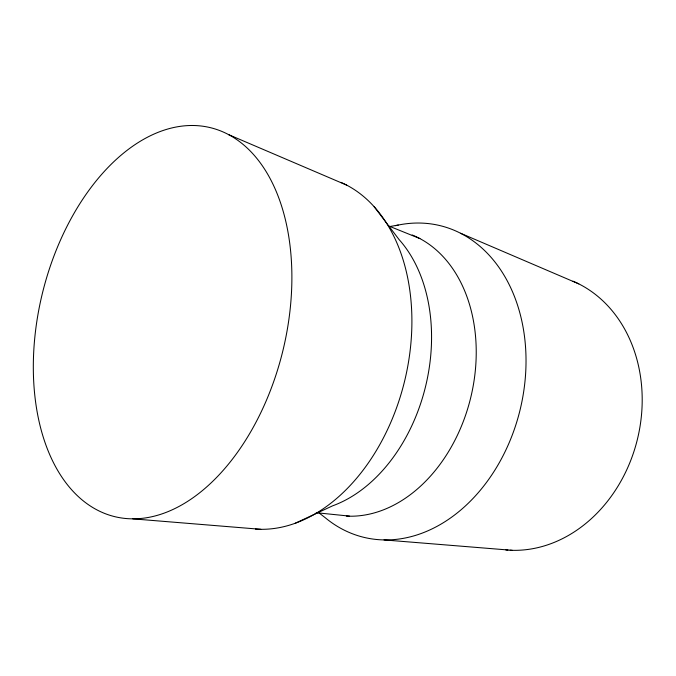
<?xml version="1.0" encoding="UTF-8"?>
<svg xmlns="http://www.w3.org/2000/svg" width="676" height="676" viewBox="0 0 676 676"><rect width="100%" height="100%" fill="white"/><g stroke="black" fill="none" stroke-linecap="round" stroke-linejoin="round"><path stroke-width="1.01" d="M295.209 523.258L332.558 505.851A152.261 108.152 -76.1 0 0 425.28 387.627A152.261 108.152 -76.1 0 0 399.026 239.498L374.174 206.738M389.173 226.646L398.274 225.057M132.8 518.847L260.784 529.308M384.019 539.913L512.239 550.323M316.216 512.712L350.582 516.219A145.475 107.247 -76.1 0 0 471.738 393.229A145.475 107.247 -76.1 0 0 412.183 234.969M388.818 226.021L419.872 238.569M460.567 233.245L578.791 283.878M228.581 134.617A200.282 123.615 -76.1 0 1 225.928 467.184A200.282 123.615 -76.1 0 1 33.327 364.744A200.282 123.615 -76.1 0 1 228.581 134.617L346.644 185.106M318.768 512.704L325.24 517.723A160.44 121.494 -76.1 0 0 520.25 409.191A160.44 121.494 -76.1 0 0 395.342 225.7M349.517 516.21A145.475 107.247 -76.1 0 1 346.34 516.101M340.848 182.343A179.748 123.733 -76.1 0 1 404.451 381.729A179.748 123.733 -76.1 0 1 255.444 529.08M573.011 281.191A139.695 115.849 -76.1 0 1 637.814 437.609A139.695 115.849 -76.1 0 1 510.118 550.247M507.997 550.129A139.695 115.849 -76.1 0 1 505.876 549.96"/></g></svg>
